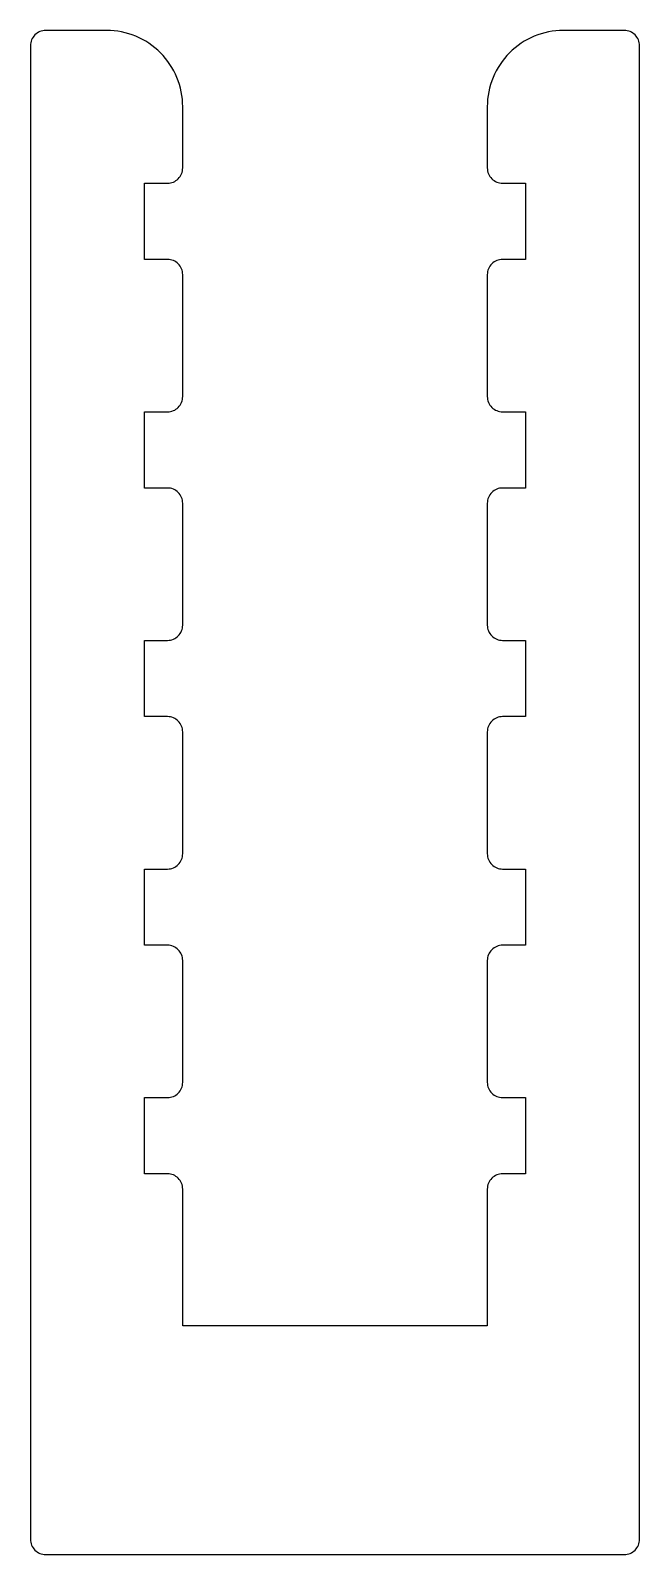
# Model space of a CAD drawing. Extents: x 149.1 to 157.1, y 214.7 to 234.7.
import ezdxf

# ---------------------------------------------------------------- set-up
doc = ezdxf.new("R2010")
doc.units = 0
doc.header["$LTSCALE"] = 15
doc.layers.get('0').update_dxf_attribs({"linetype": 'CONTINUOUS'})

msp = doc.modelspace()

# ---------------------------------------------------------------- linework, layer by layer
at = {"ltscale": 0.05}
msp.add_lwpolyline([(151.083, 219.497, 0.414214), (150.883, 219.697), (150.583, 219.697), (150.583, 220.697), (150.883, 220.697, 0.414214), (151.083, 220.897), (151.083, 222.497, 0.414214), (150.883, 222.697), (150.583, 222.697), (150.583, 223.697), (150.883, 223.697, 0.414214), (151.083, 223.897), (151.083, 225.497, 0.414214), (150.883, 225.697), (150.583, 225.697), (150.583, 226.697), (150.883, 226.697, 0.414214), (151.083, 226.897), (151.083, 228.497, 0.414214), (150.883, 228.697), (150.583, 228.697), (150.583, 229.697), (150.883, 229.697, 0.414214), (151.083, 229.897), (151.083, 231.497, 0.414214), (150.883, 231.697), (150.583, 231.697), (150.583, 232.697), (150.883, 232.697, 0.414214), (151.083, 232.897), (151.083, 233.701, 0.414214), (150.083, 234.701), (149.283, 234.701, 0.414214), (149.083, 234.501), (149.083, 214.901, 0.414214), (149.283, 214.701), (156.883, 214.701, 0.414214), (157.083, 214.901), (157.083, 234.501, 0.414214), (156.883, 234.701), (156.083, 234.701, 0.414214), (155.083, 233.701), (155.083, 232.897, 0.414214), (155.283, 232.697), (155.583, 232.697), (155.583, 231.697), (155.283, 231.697, 0.414214), (155.083, 231.497), (155.083, 229.897, 0.414214), (155.283, 229.697), (155.583, 229.697), (155.583, 228.697), (155.283, 228.697, 0.414214), (155.083, 228.497), (155.083, 226.897, 0.414214), (155.283, 226.697), (155.583, 226.697), (155.583, 225.697), (155.283, 225.697, 0.414214), (155.083, 225.497), (155.083, 223.897, 0.414214), (155.283, 223.697), (155.583, 223.697), (155.583, 222.697), (155.283, 222.697, 0.414214), (155.083, 222.497), (155.083, 220.897, 0.414214), (155.283, 220.697), (155.583, 220.697), (155.583, 219.697), (155.283, 219.697, 0.414214), (155.083, 219.497), (155.083, 217.701), (151.083, 217.701)], format="xyb", close=True, dxfattribs=at)

doc.saveas('drawing.dxf')
